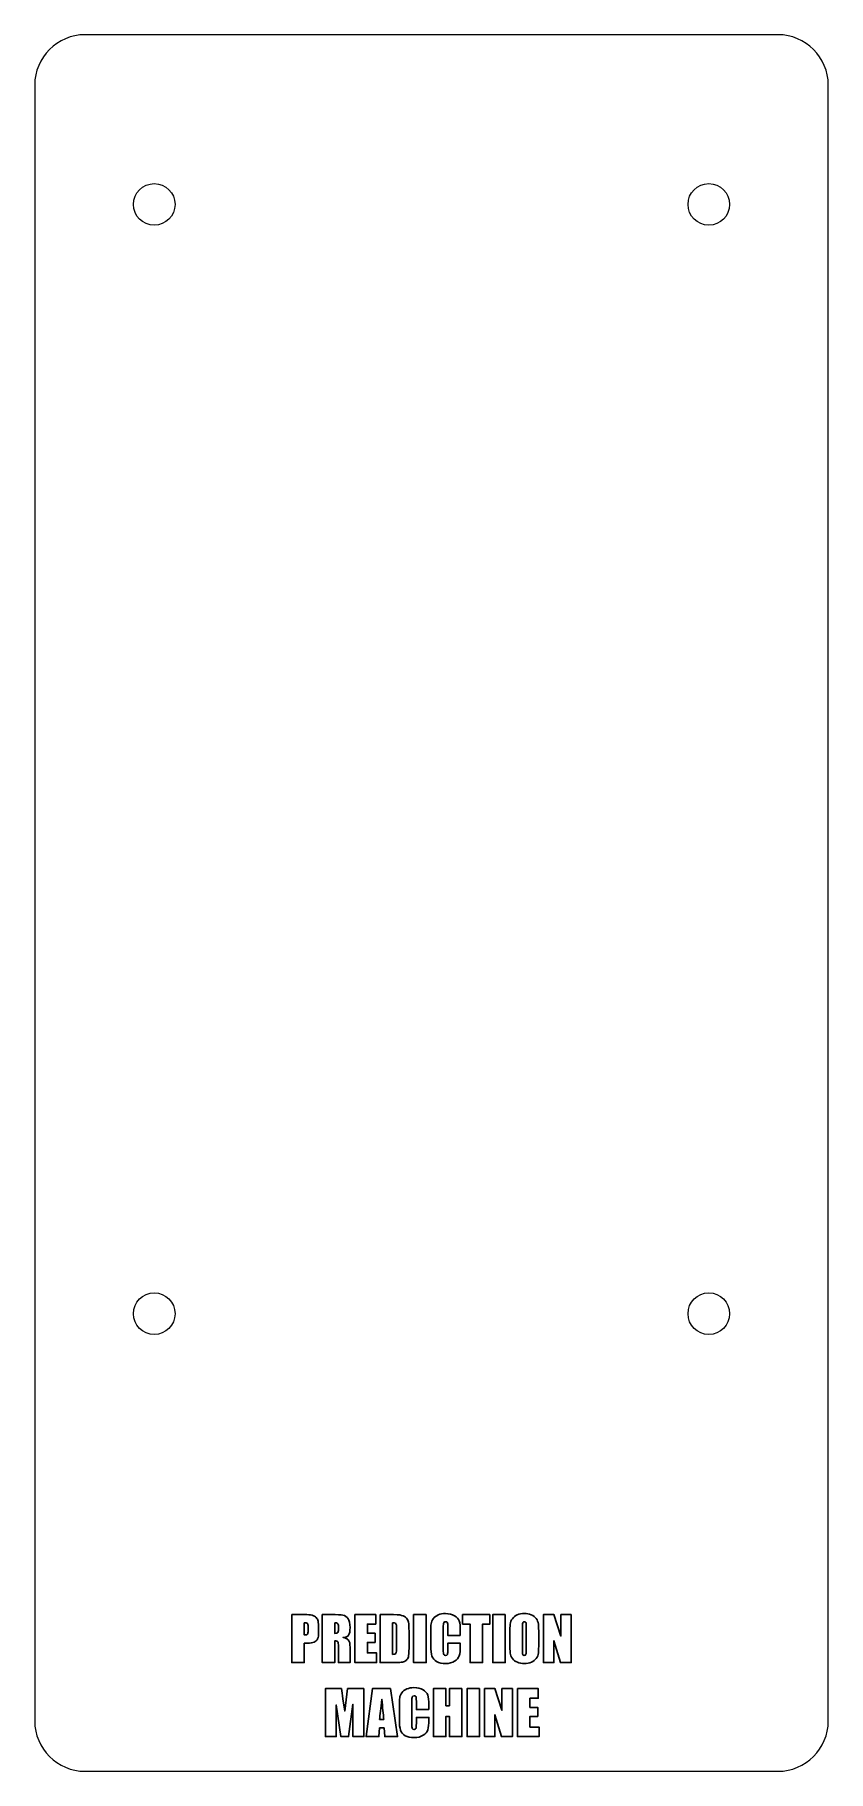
# Model space of a CAD drawing. Header units: millimetres. Extents: x -65 to -8, y -53 to 72.
import ezdxf

# ---------------------------------------------------------------- set-up
doc = ezdxf.new("R2010")
doc.units = ezdxf.units.MM
doc.header["$MEASUREMENT"] = 0
doc.layers.add('Layer 1', color=7, linetype='Continuous')

msp = doc.modelspace()

# ---------------------------------------------------------------- linework, layer by layer
at = {"layer": 'Layer 1', "color": 250, "lineweight": 20}
for centre in [(-56.33, 59.5365), (-16.3301, 59.5365), (-56.33, -20.4635), (-16.3301, -20.4635)]:
    msp.add_ellipse(centre, major_axis=(0, 1.5), ratio=1, dxfattribs=at)
msp.add_open_spline([(-61.3263, 71.7712), (-61.3263, 71.7712), (-11.3364, 71.7712), (-11.3364, 71.7712), (-11.3364, 71.7712), (-9.3439, 71.7712), (-7.714, 70.1412), (-7.714, 68.1487), (-7.714, 68.1487), (-7.714, 68.1487), (-7.714, -49.8427), (-7.714, -49.8427), (-7.714, -49.8427), (-7.714, -51.835), (-9.3439, -53.465), (-11.3364, -53.465), (-11.3364, -53.465), (-11.3364, -53.465), (-61.3263, -53.465), (-61.3263, -53.465), (-61.3263, -53.465), (-63.3186, -53.465), (-64.9487, -51.835), (-64.9487, -49.8427), (-64.9487, -49.8427), (-64.9487, -49.8427), (-64.9487, 68.1487), (-64.9487, 68.1487), (-64.9487, 68.1487), (-64.9487, 70.1412), (-63.3186, 71.7712), (-61.3263, 71.7712)], degree=3, knots=[0, 0, 0, 0, 0.11111111, 0.11111111, 0.11111111, 0.11111111, 0.22222222, 0.22222222, 0.22222222, 0.22222222, 0.33333333, 0.33333333, 0.33333333, 0.33333333, 0.44444444, 0.44444444, 0.44444444, 0.44444444, 0.55555556, 0.55555556, 0.55555556, 0.55555556, 0.66666667, 0.66666667, 0.66666667, 0.66666667, 0.77777778, 0.77777778, 0.77777778, 0.77777778, 1, 1, 1, 1], dxfattribs=at)
at = {"layer": 'Layer 1', "color": 250}
for points, knots in [([(-46.4151, -42.1596), (-46.4151, -42.1596), (-45.5079, -42.1596), (-45.5079, -42.1596), (-45.5079, -42.1596), (-45.2626, -42.1596), (-45.0743, -42.1786), (-44.9422, -42.2173), (-44.9422, -42.2173), (-44.8108, -42.256), (-44.7115, -42.3114), (-44.6451, -42.3837), (-44.6451, -42.3837), (-44.5787, -42.4567), (-44.5341, -42.545), (-44.5101, -42.6479), (-44.5101, -42.6479), (-44.4867, -42.7516), (-44.475, -42.9114), (-44.475, -43.1282), (-44.475, -43.1282), (-44.475, -43.1282), (-44.475, -43.4297), (-44.475, -43.4297), (-44.475, -43.4297), (-44.475, -43.6501), (-44.4976, -43.8114), (-44.5436, -43.9121), (-44.5436, -43.9121), (-44.5889, -44.0136), (-44.6728, -44.0917), (-44.794, -44.1457), (-44.794, -44.1457), (-44.9159, -44.1997), (-45.075, -44.2267), (-45.2714, -44.2267), (-45.2714, -44.2267), (-45.2714, -44.2267), (-45.513, -44.2267), (-45.513, -44.2267), (-45.513, -44.2267), (-45.513, -44.2267), (-45.513, -45.6238), (-45.513, -45.6238), (-45.513, -45.6238), (-45.513, -45.6238), (-46.4151, -45.6238), (-46.4151, -45.6238), (-46.4151, -45.6238), (-46.4151, -45.6238), (-46.4151, -42.1596), (-46.4151, -42.1596)], [0, 0, 0, 0, 0.07142857, 0.07142857, 0.07142857, 0.07142857, 0.14285714, 0.14285714, 0.14285714, 0.14285714, 0.21428571, 0.21428571, 0.21428571, 0.21428571, 0.28571429, 0.28571429, 0.28571429, 0.28571429, 0.35714286, 0.35714286, 0.35714286, 0.35714286, 0.42857143, 0.42857143, 0.42857143, 0.42857143, 0.5, 0.5, 0.5, 0.5, 0.57142857, 0.57142857, 0.57142857, 0.57142857, 0.64285714, 0.64285714, 0.64285714, 0.64285714, 0.71428571, 0.71428571, 0.71428571, 0.71428571, 0.78571429, 0.78571429, 0.78571429, 0.78571429, 0.85714286, 0.85714286, 0.85714286, 0.85714286, 1, 1, 1, 1]), ([(-44.2166, -42.1596), (-44.2166, -42.1596), (-43.5794, -42.1596), (-43.5794, -42.1596), (-43.5794, -42.1596), (-43.1546, -42.1596), (-42.867, -42.1757), (-42.7167, -42.2085), (-42.7167, -42.2085), (-42.5663, -42.2414), (-42.4437, -42.3253), (-42.3488, -42.4603), (-42.3488, -42.4603), (-42.2539, -42.5946), (-42.2065, -42.81), (-42.2065, -43.1049), (-42.2065, -43.1049), (-42.2065, -43.3742), (-42.24, -43.5552), (-42.3072, -43.6479), (-42.3072, -43.6479), (-42.3736, -43.7406), (-42.5057, -43.7961), (-42.7028, -43.8143), (-42.7028, -43.8143), (-42.5247, -43.8589), (-42.4043, -43.918), (-42.3429, -43.9924), (-42.3429, -43.9924), (-42.2816, -44.0662), (-42.2437, -44.1348), (-42.2291, -44.1968), (-42.2291, -44.1968), (-42.2137, -44.2589), (-42.2065, -44.4297), (-42.2065, -44.7092), (-42.2065, -44.7092), (-42.2065, -44.7092), (-42.2065, -45.6238), (-42.2065, -45.6238), (-42.2065, -45.6238), (-42.2065, -45.6238), (-43.0429, -45.6238), (-43.0429, -45.6238), (-43.0429, -45.6238), (-43.0429, -45.6238), (-43.0429, -44.4713), (-43.0429, -44.4713), (-43.0429, -44.4713), (-43.0429, -44.2859), (-43.0575, -44.1713), (-43.0867, -44.1267), (-43.0867, -44.1267), (-43.1152, -44.0822), (-43.1911, -44.0603), (-43.3145, -44.0603), (-43.3145, -44.0603), (-43.3145, -44.0603), (-43.3145, -45.6238), (-43.3145, -45.6238), (-43.3145, -45.6238), (-43.3145, -45.6238), (-44.2166, -45.6238), (-44.2166, -45.6238), (-44.2166, -45.6238), (-44.2166, -45.6238), (-44.2166, -42.1596), (-44.2166, -42.1596)], [0, 0, 0, 0, 0.05555556, 0.05555556, 0.05555556, 0.05555556, 0.11111111, 0.11111111, 0.11111111, 0.11111111, 0.16666667, 0.16666667, 0.16666667, 0.16666667, 0.22222222, 0.22222222, 0.22222222, 0.22222222, 0.27777778, 0.27777778, 0.27777778, 0.27777778, 0.33333333, 0.33333333, 0.33333333, 0.33333333, 0.38888889, 0.38888889, 0.38888889, 0.38888889, 0.44444444, 0.44444444, 0.44444444, 0.44444444, 0.5, 0.5, 0.5, 0.5, 0.55555556, 0.55555556, 0.55555556, 0.55555556, 0.61111111, 0.61111111, 0.61111111, 0.61111111, 0.66666667, 0.66666667, 0.66666667, 0.66666667, 0.72222222, 0.72222222, 0.72222222, 0.72222222, 0.77777778, 0.77777778, 0.77777778, 0.77777778, 0.83333333, 0.83333333, 0.83333333, 0.83333333, 0.88888889, 0.88888889, 0.88888889, 0.88888889, 1, 1, 1, 1]), ([(-41.8582, -42.1596), (-41.8582, -42.1596), (-40.3561, -42.1596), (-40.3561, -42.1596), (-40.3561, -42.1596), (-40.3561, -42.1596), (-40.3561, -42.8516), (-40.3561, -42.8516), (-40.3561, -42.8516), (-40.3561, -42.8516), (-40.9561, -42.8516), (-40.9561, -42.8516), (-40.9561, -42.8516), (-40.9561, -42.8516), (-40.9561, -43.5129), (-40.9561, -43.5129), (-40.9561, -43.5129), (-40.9561, -43.5129), (-40.3955, -43.5129), (-40.3955, -43.5129), (-40.3955, -43.5129), (-40.3955, -43.5129), (-40.3955, -44.1698), (-40.3955, -44.1698), (-40.3955, -44.1698), (-40.3955, -44.1698), (-40.9561, -44.1698), (-40.9561, -44.1698), (-40.9561, -44.1698), (-40.9561, -44.1698), (-40.9561, -44.9318), (-40.9561, -44.9318), (-40.9561, -44.9318), (-40.9561, -44.9318), (-40.2948, -44.9318), (-40.2948, -44.9318), (-40.2948, -44.9318), (-40.2948, -44.9318), (-40.2948, -45.6238), (-40.2948, -45.6238), (-40.2948, -45.6238), (-40.2948, -45.6238), (-41.8582, -45.6238), (-41.8582, -45.6238), (-41.8582, -45.6238), (-41.8582, -45.6238), (-41.8582, -42.1596), (-41.8582, -42.1596)], [0, 0, 0, 0, 0.07692308, 0.07692308, 0.07692308, 0.07692308, 0.15384615, 0.15384615, 0.15384615, 0.15384615, 0.23076923, 0.23076923, 0.23076923, 0.23076923, 0.30769231, 0.30769231, 0.30769231, 0.30769231, 0.38461538, 0.38461538, 0.38461538, 0.38461538, 0.46153846, 0.46153846, 0.46153846, 0.46153846, 0.53846154, 0.53846154, 0.53846154, 0.53846154, 0.61538462, 0.61538462, 0.61538462, 0.61538462, 0.69230769, 0.69230769, 0.69230769, 0.69230769, 0.76923077, 0.76923077, 0.76923077, 0.76923077, 0.84615385, 0.84615385, 0.84615385, 0.84615385, 1, 1, 1, 1]), ([(-40.0385, -42.1596), (-40.0385, -42.1596), (-39.3648, -42.1596), (-39.3648, -42.1596), (-39.3648, -42.1596), (-38.9305, -42.1596), (-38.6364, -42.1793), (-38.4831, -42.2195), (-38.4831, -42.2195), (-38.3298, -42.2596), (-38.213, -42.3253), (-38.1335, -42.4165), (-38.1335, -42.4165), (-38.0539, -42.5078), (-38.0035, -42.6092), (-37.9838, -42.7209), (-37.9838, -42.7209), (-37.9641, -42.8333), (-37.9539, -43.053), (-37.9539, -43.3815), (-37.9539, -43.3815), (-37.9539, -43.3815), (-37.9539, -44.5946), (-37.9539, -44.5946), (-37.9539, -44.5946), (-37.9539, -44.9056), (-37.9685, -45.1136), (-37.9977, -45.218), (-37.9977, -45.218), (-38.0269, -45.3231), (-38.078, -45.4056), (-38.1502, -45.4647), (-38.1502, -45.4647), (-38.2232, -45.5238), (-38.313, -45.5647), (-38.4203, -45.5888), (-38.4203, -45.5888), (-38.5269, -45.6121), (-38.6882, -45.6238), (-38.9035, -45.6238), (-38.9035, -45.6238), (-38.9035, -45.6238), (-40.0385, -45.6238), (-40.0385, -45.6238), (-40.0385, -45.6238), (-40.0385, -45.6238), (-40.0385, -42.1596), (-40.0385, -42.1596)], [0, 0, 0, 0, 0.07692308, 0.07692308, 0.07692308, 0.07692308, 0.15384615, 0.15384615, 0.15384615, 0.15384615, 0.23076923, 0.23076923, 0.23076923, 0.23076923, 0.30769231, 0.30769231, 0.30769231, 0.30769231, 0.38461538, 0.38461538, 0.38461538, 0.38461538, 0.46153846, 0.46153846, 0.46153846, 0.46153846, 0.53846154, 0.53846154, 0.53846154, 0.53846154, 0.61538462, 0.61538462, 0.61538462, 0.61538462, 0.69230769, 0.69230769, 0.69230769, 0.69230769, 0.76923077, 0.76923077, 0.76923077, 0.76923077, 0.84615385, 0.84615385, 0.84615385, 0.84615385, 1, 1, 1, 1]), ([(-36.716, -42.1596), (-36.716, -42.1596), (-36.716, -45.6238), (-36.716, -45.6238), (-36.716, -45.6238), (-36.716, -45.6238), (-37.6181, -45.6238), (-37.6181, -45.6238), (-37.6181, -45.6238), (-37.6181, -45.6238), (-37.6181, -42.1596), (-37.6181, -42.1596), (-37.6181, -42.1596), (-37.6181, -42.1596), (-36.716, -42.1596), (-36.716, -42.1596)], [0, 0, 0, 0, 0.2, 0.2, 0.2, 0.2, 0.4, 0.4, 0.4, 0.4, 0.6, 0.6, 0.6, 0.6, 1, 1, 1, 1]), ([(-34.254, -43.6705), (-34.254, -43.6705), (-35.1562, -43.6705), (-35.1562, -43.6705), (-35.1562, -43.6705), (-35.1562, -43.6705), (-35.1562, -43.0691), (-35.1562, -43.0691), (-35.1562, -43.0691), (-35.1562, -42.8939), (-35.1656, -42.7852), (-35.1846, -42.7414), (-35.1846, -42.7414), (-35.2036, -42.6983), (-35.2459, -42.6764), (-35.3109, -42.6764), (-35.3109, -42.6764), (-35.3839, -42.6764), (-35.4306, -42.7027), (-35.4503, -42.7552), (-35.4503, -42.7552), (-35.47, -42.8085), (-35.4802, -42.9224), (-35.4802, -43.0976), (-35.4802, -43.0976), (-35.4802, -43.0976), (-35.4802, -44.7048), (-35.4802, -44.7048), (-35.4802, -44.7048), (-35.4802, -44.8734), (-35.47, -44.9829), (-35.4503, -45.0348), (-35.4503, -45.0348), (-35.4306, -45.0859), (-35.3861, -45.1114), (-35.3175, -45.1114), (-35.3175, -45.1114), (-35.251, -45.1114), (-35.2073, -45.0859), (-35.1868, -45.034), (-35.1868, -45.034), (-35.1664, -44.9829), (-35.1562, -44.8618), (-35.1562, -44.6713), (-35.1562, -44.6713), (-35.1562, -44.6713), (-35.1562, -44.2355), (-35.1562, -44.2355), (-35.1562, -44.2355), (-35.1562, -44.2355), (-34.254, -44.2355), (-34.254, -44.2355), (-34.254, -44.2355), (-34.254, -44.2355), (-34.254, -44.3705), (-34.254, -44.3705), (-34.254, -44.3705), (-34.254, -44.7297), (-34.2795, -44.9844), (-34.3299, -45.134), (-34.3299, -45.134), (-34.3803, -45.2844), (-34.4927, -45.4158), (-34.6657, -45.5289), (-34.6657, -45.5289), (-34.8394, -45.642), (-35.0525, -45.6983), (-35.3065, -45.6983), (-35.3065, -45.6983), (-35.57, -45.6983), (-35.7875, -45.6508), (-35.9591, -45.5552), (-35.9591, -45.5552), (-36.1299, -45.4596), (-36.2437, -45.3275), (-36.2992, -45.1581), (-36.2992, -45.1581), (-36.3547, -44.9888), (-36.3824, -44.7348), (-36.3824, -44.3954), (-36.3824, -44.3954), (-36.3824, -44.3954), (-36.3824, -43.3837), (-36.3824, -43.3837), (-36.3824, -43.3837), (-36.3824, -43.1341), (-36.3737, -42.9472), (-36.3569, -42.8224), (-36.3569, -42.8224), (-36.3394, -42.6976), (-36.289, -42.5771), (-36.2036, -42.4618), (-36.2036, -42.4618), (-36.1189, -42.3465), (-36.0014, -42.2552), (-35.851, -42.1888), (-35.851, -42.1888), (-35.7007, -42.1224), (-35.5277, -42.0895), (-35.3321, -42.0895), (-35.3321, -42.0895), (-35.0671, -42.0895), (-34.8481, -42.1406), (-34.6751, -42.2436), (-34.6751, -42.2436), (-34.5029, -42.3457), (-34.3897, -42.4735), (-34.335, -42.6268), (-34.335, -42.6268), (-34.281, -42.78), (-34.254, -43.018), (-34.254, -43.3414), (-34.254, -43.3414), (-34.254, -43.3414), (-34.254, -43.6705), (-34.254, -43.6705)], [0, 0, 0, 0, 0.03333333, 0.03333333, 0.03333333, 0.03333333, 0.06666667, 0.06666667, 0.06666667, 0.06666667, 0.1, 0.1, 0.1, 0.1, 0.13333333, 0.13333333, 0.13333333, 0.13333333, 0.16666667, 0.16666667, 0.16666667, 0.16666667, 0.2, 0.2, 0.2, 0.2, 0.23333333, 0.23333333, 0.23333333, 0.23333333, 0.26666667, 0.26666667, 0.26666667, 0.26666667, 0.3, 0.3, 0.3, 0.3, 0.33333333, 0.33333333, 0.33333333, 0.33333333, 0.36666667, 0.36666667, 0.36666667, 0.36666667, 0.4, 0.4, 0.4, 0.4, 0.43333333, 0.43333333, 0.43333333, 0.43333333, 0.46666667, 0.46666667, 0.46666667, 0.46666667, 0.5, 0.5, 0.5, 0.5, 0.53333333, 0.53333333, 0.53333333, 0.53333333, 0.56666667, 0.56666667, 0.56666667, 0.56666667, 0.6, 0.6, 0.6, 0.6, 0.63333333, 0.63333333, 0.63333333, 0.63333333, 0.66666667, 0.66666667, 0.66666667, 0.66666667, 0.7, 0.7, 0.7, 0.7, 0.73333333, 0.73333333, 0.73333333, 0.73333333, 0.76666667, 0.76666667, 0.76666667, 0.76666667, 0.8, 0.8, 0.8, 0.8, 0.83333333, 0.83333333, 0.83333333, 0.83333333, 0.86666667, 0.86666667, 0.86666667, 0.86666667, 0.9, 0.9, 0.9, 0.9, 0.93333333, 0.93333333, 0.93333333, 0.93333333, 1, 1, 1, 1]), ([(-32.1182, -42.1596), (-32.1182, -42.1596), (-32.1182, -42.8516), (-32.1182, -42.8516), (-32.1182, -42.8516), (-32.1182, -42.8516), (-32.6481, -42.8516), (-32.6481, -42.8516), (-32.6481, -42.8516), (-32.6481, -42.8516), (-32.6481, -45.6238), (-32.6481, -45.6238), (-32.6481, -45.6238), (-32.6481, -45.6238), (-33.5503, -45.6238), (-33.5503, -45.6238), (-33.5503, -45.6238), (-33.5503, -45.6238), (-33.5503, -42.8516), (-33.5503, -42.8516), (-33.5503, -42.8516), (-33.5503, -42.8516), (-34.0846, -42.8516), (-34.0846, -42.8516), (-34.0846, -42.8516), (-34.0846, -42.8516), (-34.0846, -42.1596), (-34.0846, -42.1596), (-34.0846, -42.1596), (-34.0846, -42.1596), (-32.1182, -42.1596), (-32.1182, -42.1596)], [0, 0, 0, 0, 0.11111111, 0.11111111, 0.11111111, 0.11111111, 0.22222222, 0.22222222, 0.22222222, 0.22222222, 0.33333333, 0.33333333, 0.33333333, 0.33333333, 0.44444444, 0.44444444, 0.44444444, 0.44444444, 0.55555556, 0.55555556, 0.55555556, 0.55555556, 0.66666667, 0.66666667, 0.66666667, 0.66666667, 0.77777778, 0.77777778, 0.77777778, 0.77777778, 1, 1, 1, 1]), ([(-31.0103, -42.1596), (-31.0103, -42.1596), (-31.0103, -45.6238), (-31.0103, -45.6238), (-31.0103, -45.6238), (-31.0103, -45.6238), (-31.9124, -45.6238), (-31.9124, -45.6238), (-31.9124, -45.6238), (-31.9124, -45.6238), (-31.9124, -42.1596), (-31.9124, -42.1596), (-31.9124, -42.1596), (-31.9124, -42.1596), (-31.0103, -42.1596), (-31.0103, -42.1596)], [0, 0, 0, 0, 0.2, 0.2, 0.2, 0.2, 0.4, 0.4, 0.4, 0.4, 0.6, 0.6, 0.6, 0.6, 1, 1, 1, 1]), ([(-28.5965, -44.1902), (-28.5965, -44.5384), (-28.6045, -44.7844), (-28.6213, -44.9289), (-28.6213, -44.9289), (-28.6373, -45.0742), (-28.6884, -45.2063), (-28.7746, -45.326), (-28.7746, -45.326), (-28.8607, -45.4457), (-28.9775, -45.5377), (-29.1242, -45.6019), (-29.1242, -45.6019), (-29.2709, -45.6661), (-29.4417, -45.6983), (-29.6366, -45.6983), (-29.6366, -45.6983), (-29.822, -45.6983), (-29.9877, -45.6676), (-30.1351, -45.607), (-30.1351, -45.607), (-30.2826, -45.5464), (-30.4015, -45.4559), (-30.4906, -45.3348), (-30.4906, -45.3348), (-30.5804, -45.2136), (-30.6337, -45.0815), (-30.6512, -44.9391), (-30.6512, -44.9391), (-30.668, -44.7961), (-30.6767, -44.5464), (-30.6767, -44.1902), (-30.6767, -44.1902), (-30.6767, -44.1902), (-30.6767, -43.5976), (-30.6767, -43.5976), (-30.6767, -43.5976), (-30.6767, -43.2494), (-30.6687, -43.0034), (-30.6519, -42.8589), (-30.6519, -42.8589), (-30.6358, -42.7136), (-30.5847, -42.5815), (-30.4986, -42.4618), (-30.4986, -42.4618), (-30.4125, -42.3421), (-30.2957, -42.2501), (-30.149, -42.1859), (-30.149, -42.1859), (-30.0023, -42.1217), (-29.8315, -42.0895), (-29.6366, -42.0895), (-29.6366, -42.0895), (-29.4512, -42.0895), (-29.2855, -42.1202), (-29.1381, -42.1808), (-29.1381, -42.1808), (-28.9906, -42.2414), (-28.8716, -42.3319), (-28.7826, -42.453), (-28.7826, -42.453), (-28.6928, -42.5742), (-28.6395, -42.7063), (-28.622, -42.8487), (-28.622, -42.8487), (-28.6052, -42.9917), (-28.5965, -43.2414), (-28.5965, -43.5976), (-28.5965, -43.5976), (-28.5965, -43.5976), (-28.5965, -44.1902), (-28.5965, -44.1902)], [0, 0, 0, 0, 0.05263158, 0.05263158, 0.05263158, 0.05263158, 0.10526316, 0.10526316, 0.10526316, 0.10526316, 0.15789474, 0.15789474, 0.15789474, 0.15789474, 0.21052632, 0.21052632, 0.21052632, 0.21052632, 0.26315789, 0.26315789, 0.26315789, 0.26315789, 0.31578947, 0.31578947, 0.31578947, 0.31578947, 0.36842105, 0.36842105, 0.36842105, 0.36842105, 0.42105263, 0.42105263, 0.42105263, 0.42105263, 0.47368421, 0.47368421, 0.47368421, 0.47368421, 0.52631579, 0.52631579, 0.52631579, 0.52631579, 0.57894737, 0.57894737, 0.57894737, 0.57894737, 0.63157895, 0.63157895, 0.63157895, 0.63157895, 0.68421053, 0.68421053, 0.68421053, 0.68421053, 0.73684211, 0.73684211, 0.73684211, 0.73684211, 0.78947368, 0.78947368, 0.78947368, 0.78947368, 0.84210526, 0.84210526, 0.84210526, 0.84210526, 0.89473684, 0.89473684, 0.89473684, 0.89473684, 1, 1, 1, 1]), ([(-26.2476, -42.1596), (-26.2476, -42.1596), (-26.2476, -45.6238), (-26.2476, -45.6238), (-26.2476, -45.6238), (-26.2476, -45.6238), (-27.0359, -45.6238), (-27.0359, -45.6238), (-27.0359, -45.6238), (-27.0359, -45.6238), (-27.5045, -44.0486), (-27.5045, -44.0486), (-27.5045, -44.0486), (-27.5045, -44.0486), (-27.5045, -45.6238), (-27.5045, -45.6238), (-27.5045, -45.6238), (-27.5045, -45.6238), (-28.2577, -45.6238), (-28.2577, -45.6238), (-28.2577, -45.6238), (-28.2577, -45.6238), (-28.2577, -42.1596), (-28.2577, -42.1596), (-28.2577, -42.1596), (-28.2577, -42.1596), (-27.5045, -42.1596), (-27.5045, -42.1596), (-27.5045, -42.1596), (-27.5045, -42.1596), (-27.0008, -43.7194), (-27.0008, -43.7194), (-27.0008, -43.7194), (-27.0008, -43.7194), (-27.0008, -42.1596), (-27.0008, -42.1596), (-27.0008, -42.1596), (-27.0008, -42.1596), (-26.2476, -42.1596), (-26.2476, -42.1596)], [0, 0, 0, 0, 0.09090909, 0.09090909, 0.09090909, 0.09090909, 0.18181818, 0.18181818, 0.18181818, 0.18181818, 0.27272727, 0.27272727, 0.27272727, 0.27272727, 0.36363636, 0.36363636, 0.36363636, 0.36363636, 0.45454545, 0.45454545, 0.45454545, 0.45454545, 0.54545455, 0.54545455, 0.54545455, 0.54545455, 0.63636364, 0.63636364, 0.63636364, 0.63636364, 0.72727273, 0.72727273, 0.72727273, 0.72727273, 0.81818182, 0.81818182, 0.81818182, 0.81818182, 1, 1, 1, 1]), ([(-45.513, -42.7508), (-45.513, -42.7508), (-45.513, -43.6333), (-45.513, -43.6333), (-45.513, -43.6333), (-45.4874, -43.6348), (-45.4655, -43.6355), (-45.4473, -43.6355), (-45.4473, -43.6355), (-45.3648, -43.6355), (-45.3079, -43.6151), (-45.2757, -43.5742), (-45.2757, -43.5742), (-45.2444, -43.534), (-45.2283, -43.4494), (-45.2283, -43.3209), (-45.2283, -43.3209), (-45.2283, -43.3209), (-45.2283, -43.0355), (-45.2283, -43.0355), (-45.2283, -43.0355), (-45.2283, -42.9173), (-45.2465, -42.8399), (-45.2838, -42.8041), (-45.2838, -42.8041), (-45.3203, -42.7684), (-45.3969, -42.7508), (-45.513, -42.7508)], [0, 0, 0, 0, 0.125, 0.125, 0.125, 0.125, 0.25, 0.25, 0.25, 0.25, 0.375, 0.375, 0.375, 0.375, 0.5, 0.5, 0.5, 0.5, 0.625, 0.625, 0.625, 0.625, 0.75, 0.75, 0.75, 0.75, 1, 1, 1, 1]), ([(-43.3145, -42.7508), (-43.3145, -42.7508), (-43.3145, -43.5216), (-43.3145, -43.5216), (-43.3145, -43.5216), (-43.2137, -43.5216), (-43.1437, -43.5078), (-43.1035, -43.48), (-43.1035, -43.48), (-43.0634, -43.4523), (-43.0429, -43.3618), (-43.0429, -43.2092), (-43.0429, -43.2092), (-43.0429, -43.2092), (-43.0429, -43.0187), (-43.0429, -43.0187), (-43.0429, -43.0187), (-43.0429, -42.9085), (-43.0626, -42.8362), (-43.1013, -42.8019), (-43.1013, -42.8019), (-43.14, -42.7676), (-43.2115, -42.7508), (-43.3145, -42.7508)], [0, 0, 0, 0, 0.14285714, 0.14285714, 0.14285714, 0.14285714, 0.28571429, 0.28571429, 0.28571429, 0.28571429, 0.42857143, 0.42857143, 0.42857143, 0.42857143, 0.57142857, 0.57142857, 0.57142857, 0.57142857, 0.71428571, 0.71428571, 0.71428571, 0.71428571, 1, 1, 1, 1]), ([(-39.1364, -42.7508), (-39.1364, -42.7508), (-39.1364, -45.0326), (-39.1364, -45.0326), (-39.1364, -45.0326), (-39.0086, -45.0326), (-38.9298, -45.0063), (-38.9006, -44.9545), (-38.9006, -44.9545), (-38.8707, -44.9019), (-38.8561, -44.7603), (-38.8561, -44.5289), (-38.8561, -44.5289), (-38.8561, -44.5289), (-38.8561, -43.1815), (-38.8561, -43.1815), (-38.8561, -43.1815), (-38.8561, -43.0246), (-38.8612, -42.9238), (-38.8707, -42.8793), (-38.8707, -42.8793), (-38.8809, -42.8348), (-38.9028, -42.8027), (-38.9386, -42.7822), (-38.9386, -42.7822), (-38.9736, -42.7611), (-39.0393, -42.7508), (-39.1364, -42.7508)], [0, 0, 0, 0, 0.125, 0.125, 0.125, 0.125, 0.25, 0.25, 0.25, 0.25, 0.375, 0.375, 0.375, 0.375, 0.5, 0.5, 0.5, 0.5, 0.625, 0.625, 0.625, 0.625, 0.75, 0.75, 0.75, 0.75, 1, 1, 1, 1]), ([(-29.4986, -43.0523), (-29.4986, -42.8917), (-29.5074, -42.7888), (-29.5249, -42.7435), (-29.5249, -42.7435), (-29.5424, -42.699), (-29.5782, -42.6764), (-29.6322, -42.6764), (-29.6322, -42.6764), (-29.6782, -42.6764), (-29.7132, -42.6946), (-29.738, -42.7311), (-29.738, -42.7311), (-29.7621, -42.7669), (-29.7745, -42.8742), (-29.7745, -43.0523), (-29.7745, -43.0523), (-29.7745, -43.0523), (-29.7745, -44.6691), (-29.7745, -44.6691), (-29.7745, -44.6691), (-29.7745, -44.8698), (-29.7665, -44.9939), (-29.7505, -45.0406), (-29.7505, -45.0406), (-29.7344, -45.088), (-29.6972, -45.1114), (-29.6388, -45.1114), (-29.6388, -45.1114), (-29.5789, -45.1114), (-29.5402, -45.0844), (-29.5234, -45.0304), (-29.5234, -45.0304), (-29.5067, -44.9764), (-29.4986, -44.8472), (-29.4986, -44.6435), (-29.4986, -44.6435), (-29.4986, -44.6435), (-29.4986, -43.0523), (-29.4986, -43.0523)], [0, 0, 0, 0, 0.09090909, 0.09090909, 0.09090909, 0.09090909, 0.18181818, 0.18181818, 0.18181818, 0.18181818, 0.27272727, 0.27272727, 0.27272727, 0.27272727, 0.36363636, 0.36363636, 0.36363636, 0.36363636, 0.45454545, 0.45454545, 0.45454545, 0.45454545, 0.54545455, 0.54545455, 0.54545455, 0.54545455, 0.63636364, 0.63636364, 0.63636364, 0.63636364, 0.72727273, 0.72727273, 0.72727273, 0.72727273, 0.81818182, 0.81818182, 0.81818182, 0.81818182, 1, 1, 1, 1]), ([(-41.2105, -47.5019), (-41.2105, -47.5019), (-41.2105, -50.9661), (-41.2105, -50.9661), (-41.2105, -50.9661), (-41.2105, -50.9661), (-41.9988, -50.9661), (-41.9988, -50.9661), (-41.9988, -50.9661), (-41.9988, -50.9661), (-42.001, -48.6274), (-42.001, -48.6274), (-42.001, -48.6274), (-42.001, -48.6274), (-42.3142, -50.9661), (-42.3142, -50.9661), (-42.3142, -50.9661), (-42.3142, -50.9661), (-42.866, -50.9661), (-42.866, -50.9661), (-42.866, -50.9661), (-42.866, -50.9661), (-43.1966, -48.68), (-43.1966, -48.68), (-43.1966, -48.68), (-43.1966, -48.68), (-43.1988, -50.9661), (-43.1988, -50.9661), (-43.1988, -50.9661), (-43.1988, -50.9661), (-43.9871, -50.9661), (-43.9871, -50.9661), (-43.9871, -50.9661), (-43.9871, -50.9661), (-43.9871, -47.5019), (-43.9871, -47.5019), (-43.9871, -47.5019), (-43.9871, -47.5019), (-42.8229, -47.5019), (-42.8229, -47.5019), (-42.8229, -47.5019), (-42.7901, -47.7114), (-42.7543, -47.9581), (-42.7156, -48.2399), (-42.7156, -48.2399), (-42.7156, -48.2399), (-42.5879, -49.1194), (-42.5879, -49.1194), (-42.5879, -49.1194), (-42.5879, -49.1194), (-42.3828, -47.5019), (-42.3828, -47.5019), (-42.3828, -47.5019), (-42.3828, -47.5019), (-41.2105, -47.5019), (-41.2105, -47.5019)], [0, 0, 0, 0, 0.06666667, 0.06666667, 0.06666667, 0.06666667, 0.13333333, 0.13333333, 0.13333333, 0.13333333, 0.2, 0.2, 0.2, 0.2, 0.26666667, 0.26666667, 0.26666667, 0.26666667, 0.33333333, 0.33333333, 0.33333333, 0.33333333, 0.4, 0.4, 0.4, 0.4, 0.46666667, 0.46666667, 0.46666667, 0.46666667, 0.53333333, 0.53333333, 0.53333333, 0.53333333, 0.6, 0.6, 0.6, 0.6, 0.66666667, 0.66666667, 0.66666667, 0.66666667, 0.73333333, 0.73333333, 0.73333333, 0.73333333, 0.8, 0.8, 0.8, 0.8, 0.86666667, 0.86666667, 0.86666667, 0.86666667, 1, 1, 1, 1]), ([(-39.2937, -47.5019), (-39.2937, -47.5019), (-38.7784, -50.9661), (-38.7784, -50.9661), (-38.7784, -50.9661), (-38.7784, -50.9661), (-39.6989, -50.9661), (-39.6989, -50.9661), (-39.6989, -50.9661), (-39.6989, -50.9661), (-39.7478, -50.3442), (-39.7478, -50.3442), (-39.7478, -50.3442), (-39.7478, -50.3442), (-40.0726, -50.3442), (-40.0726, -50.3442), (-40.0726, -50.3442), (-40.0726, -50.3442), (-40.1215, -50.9661), (-40.1215, -50.9661), (-40.1215, -50.9661), (-40.1215, -50.9661), (-41.0536, -50.9661), (-41.0536, -50.9661), (-41.0536, -50.9661), (-41.0536, -50.9661), (-40.5966, -47.5019), (-40.5966, -47.5019), (-40.5966, -47.5019), (-40.5966, -47.5019), (-39.2937, -47.5019), (-39.2937, -47.5019)], [0, 0, 0, 0, 0.11111111, 0.11111111, 0.11111111, 0.11111111, 0.22222222, 0.22222222, 0.22222222, 0.22222222, 0.33333333, 0.33333333, 0.33333333, 0.33333333, 0.44444444, 0.44444444, 0.44444444, 0.44444444, 0.55555556, 0.55555556, 0.55555556, 0.55555556, 0.66666667, 0.66666667, 0.66666667, 0.66666667, 0.77777778, 0.77777778, 0.77777778, 0.77777778, 1, 1, 1, 1]), ([(-36.5215, -49.0128), (-36.5215, -49.0128), (-37.4237, -49.0128), (-37.4237, -49.0128), (-37.4237, -49.0128), (-37.4237, -49.0128), (-37.4237, -48.4114), (-37.4237, -48.4114), (-37.4237, -48.4114), (-37.4237, -48.2362), (-37.4331, -48.1275), (-37.4521, -48.0837), (-37.4521, -48.0837), (-37.4711, -48.0406), (-37.5134, -48.0187), (-37.5784, -48.0187), (-37.5784, -48.0187), (-37.6514, -48.0187), (-37.6981, -48.045), (-37.7178, -48.0975), (-37.7178, -48.0975), (-37.7375, -48.1508), (-37.7477, -48.2647), (-37.7477, -48.4399), (-37.7477, -48.4399), (-37.7477, -48.4399), (-37.7477, -50.0471), (-37.7477, -50.0471), (-37.7477, -50.0471), (-37.7477, -50.2157), (-37.7375, -50.3252), (-37.7178, -50.3771), (-37.7178, -50.3771), (-37.6981, -50.4282), (-37.6536, -50.4537), (-37.585, -50.4537), (-37.585, -50.4537), (-37.5185, -50.4537), (-37.4748, -50.4282), (-37.4543, -50.3763), (-37.4543, -50.3763), (-37.4339, -50.3252), (-37.4237, -50.2041), (-37.4237, -50.0136), (-37.4237, -50.0136), (-37.4237, -50.0136), (-37.4237, -49.5778), (-37.4237, -49.5778), (-37.4237, -49.5778), (-37.4237, -49.5778), (-36.5215, -49.5778), (-36.5215, -49.5778), (-36.5215, -49.5778), (-36.5215, -49.5778), (-36.5215, -49.7128), (-36.5215, -49.7128), (-36.5215, -49.7128), (-36.5215, -50.072), (-36.547, -50.3267), (-36.5974, -50.4763), (-36.5974, -50.4763), (-36.6478, -50.6267), (-36.7602, -50.7581), (-36.9332, -50.8712), (-36.9332, -50.8712), (-37.1069, -50.9843), (-37.32, -51.0406), (-37.574, -51.0406), (-37.574, -51.0406), (-37.8375, -51.0406), (-38.055, -50.9931), (-38.2266, -50.8975), (-38.2266, -50.8975), (-38.3974, -50.8019), (-38.5112, -50.6698), (-38.5667, -50.5004), (-38.5667, -50.5004), (-38.6222, -50.3311), (-38.6499, -50.0771), (-38.6499, -49.7377), (-38.6499, -49.7377), (-38.6499, -49.7377), (-38.6499, -48.726), (-38.6499, -48.726), (-38.6499, -48.726), (-38.6499, -48.4764), (-38.6412, -48.2895), (-38.6244, -48.1647), (-38.6244, -48.1647), (-38.6069, -48.0399), (-38.5565, -47.9194), (-38.4711, -47.8041), (-38.4711, -47.8041), (-38.3864, -47.6888), (-38.2689, -47.5975), (-38.1185, -47.5311), (-38.1185, -47.5311), (-37.9682, -47.4647), (-37.7952, -47.4318), (-37.5996, -47.4318), (-37.5996, -47.4318), (-37.3346, -47.4318), (-37.1156, -47.4829), (-36.9426, -47.5859), (-36.9426, -47.5859), (-36.7704, -47.688), (-36.6572, -47.8158), (-36.6025, -47.9691), (-36.6025, -47.9691), (-36.5485, -48.1223), (-36.5215, -48.3603), (-36.5215, -48.6837), (-36.5215, -48.6837), (-36.5215, -48.6837), (-36.5215, -49.0128), (-36.5215, -49.0128)], [0, 0, 0, 0, 0.03333333, 0.03333333, 0.03333333, 0.03333333, 0.06666667, 0.06666667, 0.06666667, 0.06666667, 0.1, 0.1, 0.1, 0.1, 0.13333333, 0.13333333, 0.13333333, 0.13333333, 0.16666667, 0.16666667, 0.16666667, 0.16666667, 0.2, 0.2, 0.2, 0.2, 0.23333333, 0.23333333, 0.23333333, 0.23333333, 0.26666667, 0.26666667, 0.26666667, 0.26666667, 0.3, 0.3, 0.3, 0.3, 0.33333333, 0.33333333, 0.33333333, 0.33333333, 0.36666667, 0.36666667, 0.36666667, 0.36666667, 0.4, 0.4, 0.4, 0.4, 0.43333333, 0.43333333, 0.43333333, 0.43333333, 0.46666667, 0.46666667, 0.46666667, 0.46666667, 0.5, 0.5, 0.5, 0.5, 0.53333333, 0.53333333, 0.53333333, 0.53333333, 0.56666667, 0.56666667, 0.56666667, 0.56666667, 0.6, 0.6, 0.6, 0.6, 0.63333333, 0.63333333, 0.63333333, 0.63333333, 0.66666667, 0.66666667, 0.66666667, 0.66666667, 0.7, 0.7, 0.7, 0.7, 0.73333333, 0.73333333, 0.73333333, 0.73333333, 0.76666667, 0.76666667, 0.76666667, 0.76666667, 0.8, 0.8, 0.8, 0.8, 0.83333333, 0.83333333, 0.83333333, 0.83333333, 0.86666667, 0.86666667, 0.86666667, 0.86666667, 0.9, 0.9, 0.9, 0.9, 0.93333333, 0.93333333, 0.93333333, 0.93333333, 1, 1, 1, 1]), ([(-34.1317, -47.5019), (-34.1317, -47.5019), (-34.1317, -50.9661), (-34.1317, -50.9661), (-34.1317, -50.9661), (-34.1317, -50.9661), (-35.0339, -50.9661), (-35.0339, -50.9661), (-35.0339, -50.9661), (-35.0339, -50.9661), (-35.0339, -49.5121), (-35.0339, -49.5121), (-35.0339, -49.5121), (-35.0339, -49.5121), (-35.2967, -49.5121), (-35.2967, -49.5121), (-35.2967, -49.5121), (-35.2967, -49.5121), (-35.2967, -50.9661), (-35.2967, -50.9661), (-35.2967, -50.9661), (-35.2967, -50.9661), (-36.1988, -50.9661), (-36.1988, -50.9661), (-36.1988, -50.9661), (-36.1988, -50.9661), (-36.1988, -47.5019), (-36.1988, -47.5019), (-36.1988, -47.5019), (-36.1988, -47.5019), (-35.2967, -47.5019), (-35.2967, -47.5019), (-35.2967, -47.5019), (-35.2967, -47.5019), (-35.2967, -48.7413), (-35.2967, -48.7413), (-35.2967, -48.7413), (-35.2967, -48.7413), (-35.0339, -48.7413), (-35.0339, -48.7413), (-35.0339, -48.7413), (-35.0339, -48.7413), (-35.0339, -47.5019), (-35.0339, -47.5019), (-35.0339, -47.5019), (-35.0339, -47.5019), (-34.1317, -47.5019), (-34.1317, -47.5019)], [0, 0, 0, 0, 0.07692308, 0.07692308, 0.07692308, 0.07692308, 0.15384615, 0.15384615, 0.15384615, 0.15384615, 0.23076923, 0.23076923, 0.23076923, 0.23076923, 0.30769231, 0.30769231, 0.30769231, 0.30769231, 0.38461538, 0.38461538, 0.38461538, 0.38461538, 0.46153846, 0.46153846, 0.46153846, 0.46153846, 0.53846154, 0.53846154, 0.53846154, 0.53846154, 0.61538462, 0.61538462, 0.61538462, 0.61538462, 0.69230769, 0.69230769, 0.69230769, 0.69230769, 0.76923077, 0.76923077, 0.76923077, 0.76923077, 0.84615385, 0.84615385, 0.84615385, 0.84615385, 1, 1, 1, 1]), ([(-32.8653, -47.5019), (-32.8653, -47.5019), (-32.8653, -50.9661), (-32.8653, -50.9661), (-32.8653, -50.9661), (-32.8653, -50.9661), (-33.7674, -50.9661), (-33.7674, -50.9661), (-33.7674, -50.9661), (-33.7674, -50.9661), (-33.7674, -47.5019), (-33.7674, -47.5019), (-33.7674, -47.5019), (-33.7674, -47.5019), (-32.8653, -47.5019), (-32.8653, -47.5019)], [0, 0, 0, 0, 0.2, 0.2, 0.2, 0.2, 0.4, 0.4, 0.4, 0.4, 0.6, 0.6, 0.6, 0.6, 1, 1, 1, 1]), ([(-30.4953, -47.5019), (-30.4953, -47.5019), (-30.4953, -50.9661), (-30.4953, -50.9661), (-30.4953, -50.9661), (-30.4953, -50.9661), (-31.2836, -50.9661), (-31.2836, -50.9661), (-31.2836, -50.9661), (-31.2836, -50.9661), (-31.7522, -49.3909), (-31.7522, -49.3909), (-31.7522, -49.3909), (-31.7522, -49.3909), (-31.7522, -50.9661), (-31.7522, -50.9661), (-31.7522, -50.9661), (-31.7522, -50.9661), (-32.5054, -50.9661), (-32.5054, -50.9661), (-32.5054, -50.9661), (-32.5054, -50.9661), (-32.5054, -47.5019), (-32.5054, -47.5019), (-32.5054, -47.5019), (-32.5054, -47.5019), (-31.7522, -47.5019), (-31.7522, -47.5019), (-31.7522, -47.5019), (-31.7522, -47.5019), (-31.2485, -49.0617), (-31.2485, -49.0617), (-31.2485, -49.0617), (-31.2485, -49.0617), (-31.2485, -47.5019), (-31.2485, -47.5019), (-31.2485, -47.5019), (-31.2485, -47.5019), (-30.4953, -47.5019), (-30.4953, -47.5019)], [0, 0, 0, 0, 0.09090909, 0.09090909, 0.09090909, 0.09090909, 0.18181818, 0.18181818, 0.18181818, 0.18181818, 0.27272727, 0.27272727, 0.27272727, 0.27272727, 0.36363636, 0.36363636, 0.36363636, 0.36363636, 0.45454545, 0.45454545, 0.45454545, 0.45454545, 0.54545455, 0.54545455, 0.54545455, 0.54545455, 0.63636364, 0.63636364, 0.63636364, 0.63636364, 0.72727273, 0.72727273, 0.72727273, 0.72727273, 0.81818182, 0.81818182, 0.81818182, 0.81818182, 1, 1, 1, 1]), ([(-30.1339, -47.5019), (-30.1339, -47.5019), (-28.6318, -47.5019), (-28.6318, -47.5019), (-28.6318, -47.5019), (-28.6318, -47.5019), (-28.6318, -48.1939), (-28.6318, -48.1939), (-28.6318, -48.1939), (-28.6318, -48.1939), (-29.2318, -48.1939), (-29.2318, -48.1939), (-29.2318, -48.1939), (-29.2318, -48.1939), (-29.2318, -48.8552), (-29.2318, -48.8552), (-29.2318, -48.8552), (-29.2318, -48.8552), (-28.6712, -48.8552), (-28.6712, -48.8552), (-28.6712, -48.8552), (-28.6712, -48.8552), (-28.6712, -49.5121), (-28.6712, -49.5121), (-28.6712, -49.5121), (-28.6712, -49.5121), (-29.2318, -49.5121), (-29.2318, -49.5121), (-29.2318, -49.5121), (-29.2318, -49.5121), (-29.2318, -50.2741), (-29.2318, -50.2741), (-29.2318, -50.2741), (-29.2318, -50.2741), (-28.5705, -50.2741), (-28.5705, -50.2741), (-28.5705, -50.2741), (-28.5705, -50.2741), (-28.5705, -50.9661), (-28.5705, -50.9661), (-28.5705, -50.9661), (-28.5705, -50.9661), (-30.1339, -50.9661), (-30.1339, -50.9661), (-30.1339, -50.9661), (-30.1339, -50.9661), (-30.1339, -47.5019), (-30.1339, -47.5019)], [0, 0, 0, 0, 0.07692308, 0.07692308, 0.07692308, 0.07692308, 0.15384615, 0.15384615, 0.15384615, 0.15384615, 0.23076923, 0.23076923, 0.23076923, 0.23076923, 0.30769231, 0.30769231, 0.30769231, 0.30769231, 0.38461538, 0.38461538, 0.38461538, 0.38461538, 0.46153846, 0.46153846, 0.46153846, 0.46153846, 0.53846154, 0.53846154, 0.53846154, 0.53846154, 0.61538462, 0.61538462, 0.61538462, 0.61538462, 0.69230769, 0.69230769, 0.69230769, 0.69230769, 0.76923077, 0.76923077, 0.76923077, 0.76923077, 0.84615385, 0.84615385, 0.84615385, 0.84615385, 1, 1, 1, 1]), ([(-39.7718, -49.7311), (-39.8149, -49.3384), (-39.8602, -48.8523), (-39.9083, -48.272), (-39.9083, -48.272), (-39.9974, -48.9377), (-40.0536, -49.4238), (-40.0777, -49.7311), (-40.0777, -49.7311), (-40.0777, -49.7311), (-39.7718, -49.7311), (-39.7718, -49.7311)], [0, 0, 0, 0, 0.25, 0.25, 0.25, 0.25, 0.5, 0.5, 0.5, 0.5, 1, 1, 1, 1])]:
    msp.add_open_spline(points, degree=3, knots=knots, dxfattribs=at)

doc.saveas('drawing.dxf')
